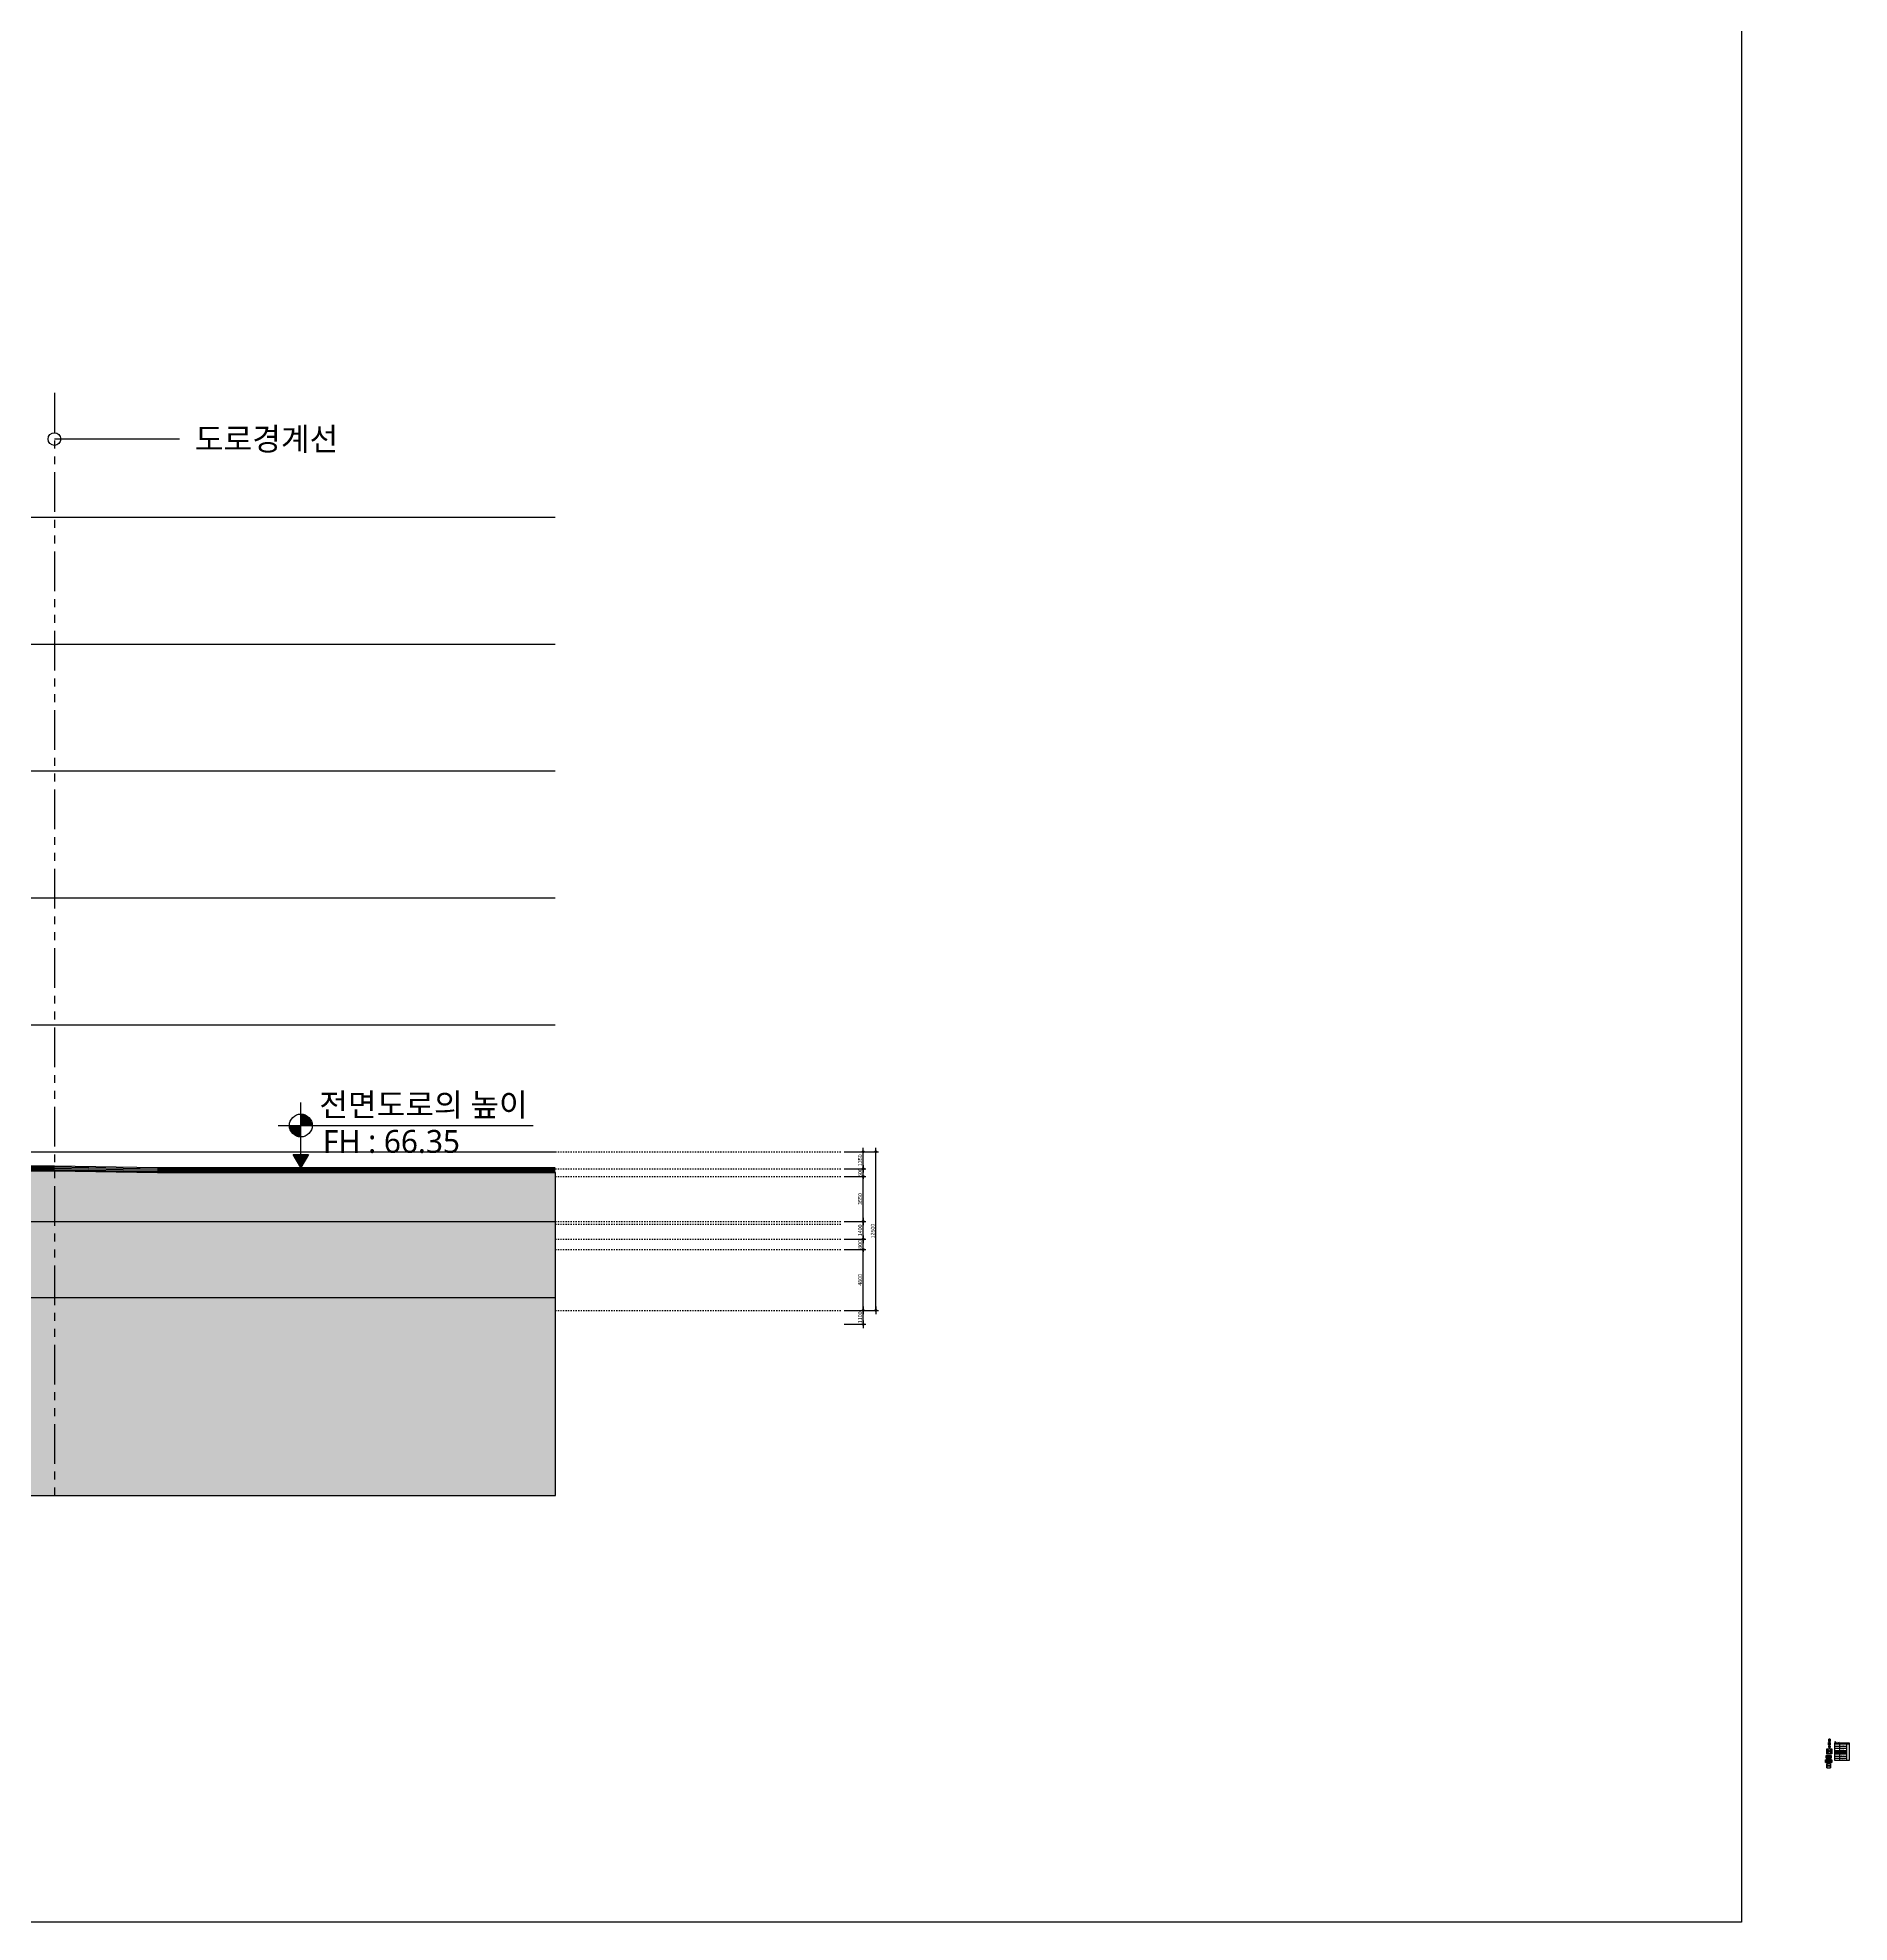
# Model space of a CAD drawing. Header units: millimetres. Extents: x 35054840 to 35483341, y -1288013 to -991013.
# Drawn here: x 35340609 to 35483341, y -1288013 to -1139513 of the extents above; entities that cross this region are included whole.
import ezdxf
from ezdxf.enums import TextEntityAlignment as Align

# ---------------------------------------------------------------- set-up
doc = ezdxf.new("R2010")
doc.units = ezdxf.units.MM
doc.header["$LTSCALE"] = 1000
doc.header["$MEASUREMENT"] = 0
doc.header["$PDSIZE"] = -10
for name, pattern in [('-HID', [2.5, 1.5, -1]), ('HIDDEN', [2, 1, -1]), ('PHANTOM2', [1.25, 0.625, -0.125, 0.125, -0.125, 0.125, -0.125])]:
    doc.linetypes.add(name, pattern=pattern)
doc.layers.get('0').update_dxf_attribs({"linetype": 'CONTINUOUS'})
doc.layers.get('Defpoints').update_dxf_attribs({"color": 161, "linetype": 'CONTINUOUS'})
for name, color, linetype in [('A0-000 XR 단면도$0$250', 250, 'CONTINUOUS'), ('cen', 1, 'CONTINUOUS'), ('h COLUMN', 3, 'CONTINUOUS'), ('KZ_횡단_계획선', 3, 'CONTINUOUS'), ('SASAC 도면번호', 6, 'CONTINUOUS'), ('STEEL', 5, 'CONTINUOUS'), ('stl', 3, 'CONTINUOUS'), ('SYM', 7, 'CONTINUOUS'), ('TEX', 4, 'CONTINUOUS'), ('TEXT', 3, 'CONTINUOUS'), ('TEXT(AXIS)', 2, 'CONTINUOUS'), ('TXT', 7, 'CONTINUOUS'), ('건축선 후퇴', 3, '-HID'), ('대지', 1, 'PHANTOM2')]:
    doc.layers.add(name, color=color, linetype=linetype)
doc.layers.add('FORM (LINE)', color=171, linetype='CONTINUOUS', plot=False)
doc.styles.add('CGS', font='cgse', dxfattribs={"bigfont": 'cgs'})
doc.styles.add('TE', font='malgun_0.ttf')
doc.styles.add('나눔바른고딕', font='NanumGothic.ttf')
doc.dimstyles.new('NDIM 1200', dxfattribs={"dimscale": 500, "dimtxt": 3, "dimasz": 1, "dimexe": 2, "dimexo": 2, "dimgap": 1, "dimtad": 1, "dimdec": 0, "dimdsep": 46, "dimtxsty": 'CGS', "dimblk": 'DOT0', "dimcen": 1, "dimdle": 8, "dimclrd": 2, "dimclre": 2, "dimclrt": 2, "dimadec": 0, "dimazin": 0, "dimtfac": 1, "dimtdec": 0, "dimtix": 1, "dimtmove": 2, "dimatfit": 3, "dimldrblk": 'DOT0', "dimfxl": 1, "dimtolj": 1, "dimtzin": 0, "dimlwd": -1, "dimlwe": -1, "dimarcsym": 0})

# ---------------------------------------------------------------- blocks, each defined once
blk = doc.blocks.new('DOT0')
blk.add_line((-3, 0), (3, 0))
at = {"color": 6}
blk.add_circle((0, 0), 0.75, dxfattribs=at)
blk = doc.blocks.new('*D71')
at = {"layer": 'Defpoints', "ltscale": 0.1, "transparency": 16777216}
for p, q in [((35404149, -1239793), (35405852, -1239793)), ((35405652, -1240793), (35405652, -1239893)), ((35404149, -1240893), (35405852, -1240893))]:
    blk.add_line(p, q, dxfattribs=at)
at = {"layer": 'Defpoints', "color": 0, "ltscale": 0.1, "transparency": 16777216}
for p in [(35403949, -1239793), (35405652, -1239793), (35403949, -1240893)]:
    blk.add_point(p, dxfattribs=at)
at = {"layer": 'Defpoints', "ltscale": 0.1, "transparency": 16777216, "xscale": 100, "yscale": 100, "zscale": 100}
for p, rotation in [((35405652, -1239793), 90), ((35405652, -1240893), 270)]:
    blk.add_blockref('DOT0', p, dxfattribs=dict(at, rotation=rotation))
at = {"layer": 'Defpoints', "ltscale": 0.1, "transparency": 16777216, "insert": (35405402, -1240343), "char_height": 300, "attachment_point": 5, "rotation": 90, "style": 'CGS'}
blk.add_mtext('\\A1;1100', dxfattribs=at)
blk = doc.blocks.new('*D72')
at = {"layer": 'Defpoints', "ltscale": 0.1, "transparency": 16777216}
for p, q in [((35404149, -1234993), (35405852, -1234993)), ((35405652, -1239693), (35405652, -1235093)), ((35404149, -1239793), (35405852, -1239793))]:
    blk.add_line(p, q, dxfattribs=at)
at = {"layer": 'Defpoints', "color": 0, "ltscale": 0.1, "transparency": 16777216}
for p in [(35403949, -1234993), (35405652, -1234993), (35403949, -1239793)]:
    blk.add_point(p, dxfattribs=at)
at = {"layer": 'Defpoints', "ltscale": 0.1, "transparency": 16777216, "xscale": 100, "yscale": 100, "zscale": 100}
for p, rotation in [((35405652, -1234993), 90), ((35405652, -1239793), 270)]:
    blk.add_blockref('DOT0', p, dxfattribs=dict(at, rotation=rotation))
at = {"layer": 'Defpoints', "ltscale": 0.1, "transparency": 16777216, "insert": (35405402, -1237393), "char_height": 300, "attachment_point": 5, "rotation": 90, "style": 'CGS'}
blk.add_mtext('\\A1;4800', dxfattribs=at)
blk = doc.blocks.new('*D73')
at = {"layer": 'Defpoints', "ltscale": 0.1, "transparency": 16777216}
for p, q in [((35405652, -1234093), (35405652, -1233993)), ((35404149, -1234193), (35405852, -1234193)), ((35404149, -1234993), (35405852, -1234993)), ((35405652, -1234993), (35405652, -1234193)), ((35405652, -1235093), (35405652, -1235193))]:
    blk.add_line(p, q, dxfattribs=at)
at = {"layer": 'Defpoints', "color": 0, "ltscale": 0.1, "transparency": 16777216}
for p in [(35403949, -1234193), (35403949, -1234993), (35405652, -1234193)]:
    blk.add_point(p, dxfattribs=at)
at = {"layer": 'Defpoints', "ltscale": 0.1, "transparency": 16777216, "xscale": 100, "yscale": 100, "zscale": 100}
for p, rotation in [((35405652, -1234193), 270), ((35405652, -1234993), 90)]:
    blk.add_blockref('DOT0', p, dxfattribs=dict(at, rotation=rotation))
at = {"layer": 'Defpoints', "ltscale": 0.1, "transparency": 16777216, "insert": (35405402, -1234593), "char_height": 300, "attachment_point": 5, "rotation": 90, "style": 'CGS'}
blk.add_mtext('\\A1;800', dxfattribs=at)
blk = doc.blocks.new('*D74')
at = {"layer": 'Defpoints', "ltscale": 0.1, "transparency": 16777216}
for p, q in [((35404149, -1232793), (35405852, -1232793)), ((35405652, -1234093), (35405652, -1232893)), ((35404149, -1234193), (35405852, -1234193))]:
    blk.add_line(p, q, dxfattribs=at)
at = {"layer": 'Defpoints', "color": 0, "ltscale": 0.1, "transparency": 16777216}
for p in [(35403949, -1232793), (35405652, -1232793), (35403949, -1234193)]:
    blk.add_point(p, dxfattribs=at)
at = {"layer": 'Defpoints', "ltscale": 0.1, "transparency": 16777216, "xscale": 100, "yscale": 100, "zscale": 100}
for p, rotation in [((35405652, -1232793), 90), ((35405652, -1234193), 270)]:
    blk.add_blockref('DOT0', p, dxfattribs=dict(at, rotation=rotation))
at = {"layer": 'Defpoints', "ltscale": 0.1, "transparency": 16777216, "insert": (35405402, -1233493), "char_height": 300, "attachment_point": 5, "rotation": 90, "style": 'CGS'}
blk.add_mtext('\\A1;1400', dxfattribs=at)
blk = doc.blocks.new('*D75')
at = {"layer": 'Defpoints', "ltscale": 0.1, "transparency": 16777216}
for p, q in [((35404149, -1229243), (35405852, -1229243)), ((35405652, -1232693), (35405652, -1229343)), ((35404149, -1232793), (35405852, -1232793))]:
    blk.add_line(p, q, dxfattribs=at)
at = {"layer": 'Defpoints', "color": 0, "ltscale": 0.1, "transparency": 16777216}
for p in [(35403949, -1229243), (35405652, -1229243), (35403949, -1232793)]:
    blk.add_point(p, dxfattribs=at)
at = {"layer": 'Defpoints', "ltscale": 0.1, "transparency": 16777216, "xscale": 100, "yscale": 100, "zscale": 100}
for p, rotation in [((35405652, -1229243), 90), ((35405652, -1232793), 270)]:
    blk.add_blockref('DOT0', p, dxfattribs=dict(at, rotation=rotation))
at = {"layer": 'Defpoints', "ltscale": 0.1, "transparency": 16777216, "insert": (35405402, -1231018), "char_height": 300, "attachment_point": 5, "rotation": 90, "style": 'CGS'}
blk.add_mtext('\\A1;3550', dxfattribs=at)
blk = doc.blocks.new('*D76')
at = {"layer": 'Defpoints', "ltscale": 0.1, "transparency": 16777216}
for p, q in [((35404149, -1228643), (35405852, -1228643)), ((35404149, -1229243), (35405852, -1229243)), ((35405652, -1228543), (35405652, -1228443)), ((35405652, -1229243), (35405652, -1228643)), ((35405652, -1229343), (35405652, -1229443))]:
    blk.add_line(p, q, dxfattribs=at)
at = {"layer": 'Defpoints', "color": 0, "ltscale": 0.1, "transparency": 16777216}
for p in [(35403949, -1228643), (35403949, -1229243), (35405652, -1228643)]:
    blk.add_point(p, dxfattribs=at)
at = {"layer": 'Defpoints', "ltscale": 0.1, "transparency": 16777216, "xscale": 100, "yscale": 100, "zscale": 100}
for p, rotation in [((35405652, -1228643), 270), ((35405652, -1229243), 90)]:
    blk.add_blockref('DOT0', p, dxfattribs=dict(at, rotation=rotation))
at = {"layer": 'Defpoints', "ltscale": 0.1, "transparency": 16777216, "insert": (35405402, -1228943), "char_height": 300, "attachment_point": 5, "rotation": 90, "style": 'CGS'}
blk.add_mtext('\\A1;600', dxfattribs=at)
blk = doc.blocks.new('*D77')
at = {"layer": 'Defpoints', "ltscale": 0.1, "transparency": 16777216}
for p, q in [((35404149, -1227293), (35405852, -1227293)), ((35405652, -1228543), (35405652, -1227393)), ((35404149, -1228643), (35405852, -1228643))]:
    blk.add_line(p, q, dxfattribs=at)
at = {"layer": 'Defpoints', "color": 0, "ltscale": 0.1, "transparency": 16777216}
for p in [(35403949, -1227293), (35405652, -1227293), (35403949, -1228643)]:
    blk.add_point(p, dxfattribs=at)
at = {"layer": 'Defpoints', "ltscale": 0.1, "transparency": 16777216, "xscale": 100, "yscale": 100, "zscale": 100}
for p, rotation in [((35405652, -1227293), 90), ((35405652, -1228643), 270)]:
    blk.add_blockref('DOT0', p, dxfattribs=dict(at, rotation=rotation))
at = {"layer": 'Defpoints', "ltscale": 0.1, "transparency": 16777216, "insert": (35405402, -1227968), "char_height": 300, "attachment_point": 5, "rotation": 90, "style": 'CGS'}
blk.add_mtext('\\A1;1350', dxfattribs=at)
blk = doc.blocks.new('*D78')
at = {"layer": 'Defpoints', "ltscale": 0.1, "transparency": 16777216}
for p, q in [((35404149, -1227293), (35406852, -1227293)), ((35406652, -1239693), (35406652, -1227393)), ((35404149, -1239793), (35406852, -1239793))]:
    blk.add_line(p, q, dxfattribs=at)
at = {"layer": 'Defpoints', "color": 0, "ltscale": 0.1, "transparency": 16777216}
for p in [(35403949, -1227293), (35406652, -1227293), (35403949, -1239793)]:
    blk.add_point(p, dxfattribs=at)
at = {"layer": 'Defpoints', "ltscale": 0.1, "transparency": 16777216, "xscale": 100, "yscale": 100, "zscale": 100}
for p, rotation in [((35406652, -1227293), 90), ((35406652, -1239793), 270)]:
    blk.add_blockref('DOT0', p, dxfattribs=dict(at, rotation=rotation))
at = {"layer": 'Defpoints', "ltscale": 0.1, "transparency": 16777216, "insert": (35406402, -1233543), "char_height": 300, "attachment_point": 5, "rotation": 90, "style": 'CGS'}
blk.add_mtext('\\A1;12500', dxfattribs=at)
blk = doc.blocks.new('sdfsgdfdfg')
at = {"layer": 'cen', "ltscale": 0.1}
for p, q in [((34590649, -327809), (34590649, -240916)), ((34607149, -327809), (34607149, -240916)), ((34618149, -327809), (34618149, -240916)), ((34629149, -327809), (34629149, -240916)), ((34640149, -327809), (34640149, -240916)), ((34651149, -327809), (34651149, -240916)), ((34667649, -327809), (34667649, -240916)), ((34678649, -327809), (34678649, -240916)), ((34695199, -327809), (34695199, -240916))]:
    blk.add_line(p, q, dxfattribs=at)
at = {"layer": 'cen', "ltscale": 5}
for p, q in [((34536435, -250709), (34739302, -250709)), ((34536435, -260709), (34739302, -260709)), ((34536435, -270709), (34739302, -270709)), ((34536435, -280709), (34739302, -280709)), ((34536435, -290709), (34739302, -290709)), ((34536435, -300709), (34739302, -300709)), ((34536435, -306209), (34739302, -306209)), ((34536435, -312209), (34739302, -312209))]:
    blk.add_line(p, q, dxfattribs=at)
at = {"layer": '건축선 후퇴'}
blk.add_line((34589304, -327809), (34589304, -240916), dxfattribs=at)
at = {"layer": '대지', "ltscale": 5}
for p, q in [((34577304, -240916), (34577304, -327809)), ((34699844, -240916), (34699844, -327809))]:
    blk.add_line(p, q, dxfattribs=at)
blk = doc.blocks.new('A$C58DA780F')
at = {"layer": 'SYM'}
h = blk.add_hatch(color=256, dxfattribs=at)
h.dxf.hatch_style = 1
h.paths.add_polyline_path([(600, 520), (1200, 520), (900, 0)])
for p, q in [((900, 0), (900, 2558)), ((0, 1658), (10054, 1658))]:
    blk.add_line(p, q, dxfattribs=at)
blk.add_lwpolyline([(600, 520), (1200, 520), (900, 0), (600, 520)], dxfattribs=at)
blk.add_circle((900, 1658), 450, dxfattribs=at)
for points in [[(900, 1208), (450, 1658), (821, 1215), (457, 1580)], [(821, 1215), (457, 1580), (744, 1235), (477, 1504)], [(744, 1235), (477, 1504), (670, 1271), (512, 1431)], [(1350, 1658), (900, 2108), (1343, 1737), (978, 2101)], [(1343, 1737), (978, 2101), (1323, 1814), (1054, 2081)], [(1323, 1814), (1054, 2081), (1287, 1888), (1127, 2046)], [(1287, 1888), (1127, 2046), (1246, 1947), (1189, 2003)], [(670, 1271), (512, 1431), (611, 1312), (555, 1369)]]:
    blk.add_solid(points, dxfattribs=at)
at = {"layer": 'SYM', "linetype": 'Continuous'}
for points in [[(450, 1658), (900, 1208), (900, 1658)], [(900, 2108), (900, 1658), (1350, 1658)]]:
    blk.add_solid(points, dxfattribs=at)
blk = doc.blocks.new('*U268')
at = {"layer": 'TEXT', "style": 'TE', "width": 0.8}
blk.add_attdef('H-100X50X5X7', text='', height=300, dxfattribs=at).set_placement((250, 37), align=Align.BOTTOM_LEFT)
blk = doc.blocks.new('*U269')
at = {"layer": 'TEXT', "style": 'TE', "width": 0.8}
blk.add_attdef('H-100X50X5X7', text='', height=300, dxfattribs=at).set_placement((250, 37), align=Align.BOTTOM_LEFT)
blk = doc.blocks.new('*U270')
at = {"layer": 'TEXT', "style": 'TE', "width": 0.8}
blk.add_attdef('H-100X50X5X7', text='', height=300, dxfattribs=at).set_placement((250, 37), align=Align.BOTTOM_LEFT)
blk = doc.blocks.new('*U273')
at = {"color": 0, "linetype": 'ByBlock'}
for p, q in [((75, 50), (-75, 50)), ((-75, 50), (-75, -50)), ((-71, 45), (71, 45)), ((-71, -45), (-71, 45)), ((71, 45), (71, -45)), ((75, -50), (75, 50)), ((-75, -50), (75, -50)), ((71, -45), (-71, -45))]:
    blk.add_line(p, q, dxfattribs=at)
at = {"layer": 'Defpoints'}
blk.add_point((0, 0), dxfattribs=at)
blk = doc.blocks.new('WC3')
at = {"layer": 'h COLUMN', "ltscale": 0.1}
for p, q in [((45, -70), (-45, 70)), ((45, 70), (-45, -70))]:
    blk.add_line(p, q, dxfattribs=at)
at = {"layer": 'h COLUMN', "ltscale": 0.1, "rotation": 90}
blk.add_blockref('*U273', (0, 0), dxfattribs=at)
at = {"layer": 'Defpoints', "style": 'TE'}
for s, width, p in [('WC3', 0.8, (-34, 25)), ('ㅁ-150x100x4.5', 0.5, (-77, -35))]:
    blk.add_text(s, height=30, dxfattribs=dict(at, width=width)).set_placement(p, align=Align.MIDDLE_LEFT)
blk = doc.blocks.new('WC10')
at = {"color": 3}
blk.add_lwpolyline([(179, 200), (200, 200), (200, -200), (179, -200), (179, -6), (-179, -6), (-179, -200), (-200, -200), (-200, 200), (-179, 200), (-179, 6), (179, 6)], close=True, dxfattribs=at)
at = {"layer": 'Defpoints', "ltscale": 10000}
for p, q in [((200, -200), (-200, 200)), ((-200, -200), (200, 200))]:
    blk.add_line(p, q, dxfattribs=at)
blk.add_lwpolyline([(-200, 200), (200, 200), (200, -200), (-200, -200)], close=True, dxfattribs=at)
at = {"layer": 'Defpoints', "style": 'TE'}
for s, width, p in [('WC10', 0.8, (-87, 54)), ('H-400x400x13x21', 0.5, (-159, -59))]:
    blk.add_text(s, height=60, dxfattribs=dict(at, width=width)).set_placement(p, align=Align.MIDDLE_LEFT)
blk = doc.blocks.new('*U271')
at = {"color": 0, "linetype": 'ByBlock'}
for p, q in [((100, 50), (-100, 50)), ((-100, 50), (-100, -50)), ((-96, 45), (96, 45)), ((-96, -45), (-96, 45)), ((96, 45), (96, -45)), ((100, -50), (100, 50)), ((-100, -50), (100, -50)), ((96, -45), (-96, -45))]:
    blk.add_line(p, q, dxfattribs=at)
at = {"layer": 'Defpoints'}
blk.add_point((0, 0), dxfattribs=at)
blk = doc.blocks.new('WC1')
at = {"layer": 'h COLUMN', "ltscale": 0.1}
for p, q in [((45, -96), (-45, 96)), ((45, 96), (-45, -96))]:
    blk.add_line(p, q, dxfattribs=at)
at = {"layer": 'h COLUMN', "ltscale": 0.1, "rotation": 90}
blk.add_blockref('*U271', (0, 0), dxfattribs=at)
at = {"layer": 'Defpoints', "style": 'TE'}
for s, width, p in [('WC1', 0.8, (-34, 25)), ('ㅁ-200x100x4.5', 0.5, (-77, -35))]:
    blk.add_text(s, height=30, dxfattribs=dict(at, width=width)).set_placement(p, align=Align.MIDDLE_LEFT)
blk = doc.blocks.new('*U272')
at = {"color": 0, "linetype": 'ByBlock'}
for p, q in [((100, 75), (-100, 75)), ((-100, 75), (-100, -75)), ((-95, 70), (95, 70)), ((-95, -70), (-95, 70)), ((95, 70), (95, -70)), ((100, -75), (100, 75)), ((-100, -75), (100, -75)), ((95, -70), (-95, -70))]:
    blk.add_line(p, q, dxfattribs=at)
at = {"layer": 'Defpoints'}
blk.add_point((0, 0), dxfattribs=at)
blk = doc.blocks.new('WC2')
at = {"layer": 'h COLUMN', "ltscale": 0.1}
for p, q in [((70, -95), (-70, 95)), ((70, 95), (-70, -95))]:
    blk.add_line(p, q, dxfattribs=at)
at = {"layer": 'h COLUMN', "ltscale": 0.1, "rotation": 90}
blk.add_blockref('*U272', (0, 0), dxfattribs=at)
at = {"layer": 'Defpoints', "style": 'TE'}
for s, width, p in [('WC2', 0.8, (-34, 19)), ('ㅁ-200x150x4.5', 0.5, (-73, -24))]:
    blk.add_text(s, height=30, dxfattribs=dict(at, width=width)).set_placement(p, align=Align.MIDDLE_LEFT)
blk = doc.blocks.new('*U275')
at = {"layer": 'Defpoints'}
for p, q in [((-99.5, 187), (-99.5, -187)), ((-3.5, 0), (3.5, 0)), ((99.5, -187), (99.5, 187))]:
    blk.add_line(p, q, dxfattribs=at)
at = {"layer": 'STEEL', "color": 0, "linetype": 'ByBlock', "ltscale": 0.5}
for p, q in [((-3.5, 187), (-99.5, 187)), ((-3.5, -187), (-3.5, 187)), ((99.5, 187), (3.5, 187)), ((3.5, 187), (3.5, -187)), ((-99.5, -187), (-3.5, -187)), ((3.5, -187), (99.5, -187))]:
    blk.add_line(p, q, dxfattribs=at)
for points in [[(-99.5, 187), (-99.5, 198), (99.5, 198), (99.5, 187)], [(99.5, -187), (99.5, -198), (-99.5, -198), (-99.5, -187)]]:
    blk.add_lwpolyline(points, dxfattribs=at)
blk = doc.blocks.new('WB1')
at = {"layer": 'stl', "rotation": 90}
blk.add_blockref('*U275', (0, 0), dxfattribs=at)
at = {"layer": 'Defpoints', "style": 'TE'}
for s, width, p in [('WB1:H-396x199x7x11', 0.4, (2, 49)), ('(90˚ 눕혀서 시공)', 0.5, (2, -50))]:
    blk.add_text(s, height=60, dxfattribs=dict(at, width=width)).set_placement(p, align=Align.MIDDLE_CENTER)
blk = doc.blocks.new('*U277')
at = {"layer": 'Defpoints'}
for p, q in [((-99.5, 234), (-99.5, -234)), ((-4.5, 0), (4.5, 0)), ((99.5, -234), (99.5, 234))]:
    blk.add_line(p, q, dxfattribs=at)
at = {"layer": 'STEEL', "color": 0, "linetype": 'ByBlock', "ltscale": 0.5}
for p, q in [((-4.5, 234), (-99.5, 234)), ((-4.5, -234), (-4.5, 234)), ((99.5, 234), (4.5, 234)), ((4.5, 234), (4.5, -234)), ((-99.5, -234), (-4.5, -234)), ((4.5, -234), (99.5, -234))]:
    blk.add_line(p, q, dxfattribs=at)
for points in [[(-99.5, 234), (-99.5, 248), (99.5, 248), (99.5, 234)], [(99.5, -234), (99.5, -248), (-99.5, -248), (-99.5, -234)]]:
    blk.add_lwpolyline(points, dxfattribs=at)
blk = doc.blocks.new('WB2')
at = {"layer": 'stl', "rotation": 90}
blk.add_blockref('*U277', (0, 0), dxfattribs=at)
at = {"layer": 'Defpoints', "style": 'TE'}
for s, width, p in [('WB2:H-496x199x9x14', 0.4, (2, 49)), ('(90˚ 눕혀서 시공)', 0.5, (2, -55))]:
    blk.add_text(s, height=60, dxfattribs=dict(at, width=width)).set_placement(p, align=Align.MIDDLE_CENTER)
blk = doc.blocks.new('*U276')
at = {"layer": 'Defpoints'}
for p, q in [((-150, 135), (-150, -135)), ((-5, 0), (5, 0)), ((150, -135), (150, 135))]:
    blk.add_line(p, q, dxfattribs=at)
at = {"layer": 'STEEL', "color": 0, "linetype": 'ByBlock', "ltscale": 0.5}
for p, q in [((-5, 135), (-150, 135)), ((-5, -135), (-5, 135)), ((150, 135), (5, 135)), ((5, 135), (5, -135)), ((-150, -135), (-5, -135)), ((5, -135), (150, -135))]:
    blk.add_line(p, q, dxfattribs=at)
for points in [[(-150, 135), (-150, 150), (150, 150), (150, 135)], [(150, -135), (150, -150), (-150, -150), (-150, -135)]]:
    blk.add_lwpolyline(points, dxfattribs=at)
blk = doc.blocks.new('WB3')
at = {"layer": 'stl', "rotation": 90}
blk.add_blockref('*U276', (0, 0), dxfattribs=at)
at = {"layer": 'Defpoints', "style": 'TE'}
for s, width, p in [('WB3:H-300x300x10x15', 0.4, (2, 49)), ('(90˚ 눕혀서 시공)', 0.5, (2, -55))]:
    blk.add_text(s, height=60, dxfattribs=dict(at, width=width)).set_placement(p, align=Align.MIDDLE_CENTER)

msp = doc.modelspace()

# ---------------------------------------------------------------- hatches: boundary and pattern name
at = {"layer": 'A0-000 XR 단면도$0$250', "ltscale": 0.5}
h = msp.add_hatch(dxfattribs=at)
h.set_pattern_fill('DOTS', color=256, scale=10000)
h.paths.add_polyline_path([(35365540.7, -1228943), (35350034.8, -1228943), (35341932.6, -1228793), (35338216.3, -1228793), (35338216.3, -1228593), (35338186.3, -1228593), (35338186.3, -1241343), (35332186.3, -1241343), (35332186.3, -1239843), (35323186.3, -1239843), (35323186.3, -1241043), (35318286.3, -1241043), (35318286.3, -1239643), (35312361.3, -1239643), (35312361.3, -1241043), (35307561.3, -1241043), (35307561.3, -1239643), (35295636.3, -1239643), (35295636.3, -1241043), (35290836.3, -1241043), (35290836.3, -1239643), (35284486.3, -1239643), (35284486.3, -1241043), (35279986.3, -1241043), (35279986.3, -1239643), (35273486.3, -1239643), (35273486.3, -1241043), (35268986.3, -1241043), (35268986.3, -1239643), (35262486.3, -1239643), (35262486.3, -1241743), (35257986.3, -1241743), (35257986.3, -1240343), (35251686.3, -1240343), (35251686.3, -1242043), (35246786.3, -1242043), (35246786.3, -1240343), (35235761.3, -1240343), (35235761.3, -1241743), (35229561.3, -1241743), (35229561.3, -1240043), (35233486.3, -1240043), (35233486.3, -1239893), (35229561.3, -1239893), (35219391.1, -1240983), (35178527, -1240983), (35178527, -1254393), (35381393.9, -1254393), (35381388.6, -1228943)])

# ---------------------------------------------------------------- linework, layer by layer
at = {"ltscale": 0.1, "elevation": 1}
for points in [[(35337946.3, -1228493), (35341935.4, -1228493), (35350037.6, -1228643), (35365540.7, -1228643), (35381388.6, -1228643)], [(35338216.3, -1228593), (35341934.4, -1228593), (35350036.7, -1228743), (35365540.7, -1228743), (35381388.6, -1228743)], [(35338216.3, -1228693), (35341933.5, -1228693), (35350035.7, -1228843), (35365540.7, -1228843), (35381388.6, -1228843)], [(35338216.3, -1228793), (35341932.6, -1228793), (35350034.8, -1228943), (35365540.7, -1228943), (35381388.6, -1228943)]]:
    msp.add_lwpolyline(points, dxfattribs=at)
at = {"layer": 'Defpoints', "color": 251, "linetype": 'HIDDEN', "ltscale": 0.1, "elevation": 1}
for points in [[(35381388.6, -1227293), (35403948.9, -1227293)], [(35381388.6, -1228643), (35403948.9, -1228643)], [(35381388.6, -1229243), (35403948.9, -1229243)], [(35381388.6, -1232793), (35403948.9, -1232793)], [(35381388.6, -1232993), (35403948.9, -1232993)], [(35381388.6, -1234193), (35403948.9, -1234193)], [(35381388.6, -1234993), (35403948.9, -1234993)], [(35381388.6, -1239793), (35403948.9, -1239793)]]:
    msp.add_lwpolyline(points, dxfattribs=at)
at = {"layer": 'Defpoints', "elevation": 1}
msp.add_lwpolyline([(35178527, -1254393), (35381393.9, -1254393), (35381393.9, -1228943), (35350034.8, -1228943), (35341932.6, -1228793), (35338186.3, -1228793)], dxfattribs=at)
at = {"layer": 'FORM (LINE)'}
msp.add_lwpolyline([(35054839.6, -991013), (35474839.6, -991013), (35474839.6, -1288013), (35054839.6, -1288013)], close=True, dxfattribs=at)
at = {"layer": 'KZ_횡단_계획선'}
msp.add_line((35365540.7, -1228543, 0), (35381388.6, -1228543, 0), dxfattribs=at)
msp.add_lwpolyline([(35337686.3, -1228393), (35341936.3, -1228393), (35350038.5, -1228543), (35365540.7, -1228543)], dxfattribs=at)
at = {"layer": 'TEX', "color": 3}
for p, q in [((35482200.6, -1273952.5), (35483341.2, -1273952.5)), ((35482581.8, -1273865), (35482581.8, -1275265)), ((35483110, -1273865), (35483110, -1275265))]:
    msp.add_line(p, q, dxfattribs=at)
at = {"layer": 'TEX', "color": 4}
for p, q in [((35482200.6, -1274127.5), (35483110, -1274127.5)), ((35482200.6, -1274302.5), (35483110, -1274302.5)), ((35482200.6, -1274477.5), (35483110, -1274477.5)), ((35482200.6, -1274565), (35483110, -1274565)), ((35482200.6, -1274652.5), (35483110, -1274652.5)), ((35482200.6, -1274740), (35483110, -1274740)), ((35482200.6, -1274915), (35483110, -1274915)), ((35482200.6, -1275090), (35483110, -1275090))]:
    msp.add_line(p, q, dxfattribs=at)
at = {"layer": 'TEX', "color": 3}
msp.add_lwpolyline([(35483341.2, -1275265), (35482200.6, -1275265), (35482200.6, -1273865), (35483341.2, -1273865), (35483341.2, -1275265)], dxfattribs=at)
at = {"layer": 'TEXT'}
msp.add_lwpolyline([(35482200.6, -1273823.3), (35482242.3, -1273823.3), (35482242.3, -1273781.6), (35482200.6, -1273781.6)], close=True, dxfattribs=at)
msp.add_solid([(35482200.6, -1273823.3), (35482242.3, -1273823.3), (35482200.6, -1273781.6), (35482242.3, -1273781.6)], dxfattribs=at)
at = {"layer": 'TXT', "color": 6, "ltscale": 0.1}
msp.add_line((35351788.6, -1171138.2, 1), (35341931, -1171138.2, 1), dxfattribs=at)
msp.add_circle((35341931, -1171138.2, 1), 500, dxfattribs=at)

# ---------------------------------------------------------------- block references
for name, p in [('sdfsgdfdfg', (642087, -926584.2, 1)), ('WC2', (35481768.8, -1273935.9)), ('WC1', (35481781.6, -1273676.9)), ('WC3', (35481781.6, -1274172))]:
    msp.add_blockref(name, p)
at = {"xscale": 2, "yscale": 2, "zscale": 2}
msp.add_blockref('A$C58DA780F', (35359542.1, -1228543, 0), dxfattribs=at)
at = {"ltscale": 0.1}
msp.add_blockref('WC10', (35481764.7, -1274532.1), dxfattribs=at)
at = {"layer": 'SASAC 도면번호'}
for name, p in [('WB2', (35481715.2, -1275314.8)), ('WB1', (35481715.2, -1274967.5)), ('WB3', (35481715.2, -1275682.5))]:
    msp.add_blockref(name, p, dxfattribs=at)
at = {"layer": 'TEXT', "xscale": 0.125, "yscale": 0.125, "zscale": 0.125}
for name, p, values in [('*U270', (35482655.6, -1274825.9), {'H-100X50X5X7': 'H-396x199x7x11'}), ('*U269', (35482658.4, -1275000.9), {'H-100X50X5X7': 'H-496x199x9x14'}), ('*U268', (35482658.4, -1275175.9), {'H-100X50X5X7': 'H-300x300x10x15'})]:
    msp.add_blockref(name, p, dxfattribs=at).add_auto_attribs(values)

# ---------------------------------------------------------------- texts
at = {"layer": 'TEXT'}
for s, height, style, p in [('도로경계선', 1800, '나눔바른고딕', (35352995.7, -1171138.2, 1)), ('부재 일람표', 43.75, 'TE', (35482265.4, -1273801.4))]:
    msp.add_text(s, height=height, dxfattribs=dict(at, style=style)).set_placement(p, align=Align.MIDDLE_LEFT)
at = {"layer": 'TEXT', "style": 'TE', "width": 0.8}
for s, p in [('WC1', (35482219.3, -1274000.3)), ('SM355', (35483163.5, -1274000.3)), ('WC2', (35482219.3, -1274175.3)), ('WC3', (35482219.3, -1274350.3)), ('WC10', (35482219.3, -1274525.3)), ('WB1', (35482219.3, -1274787.8)), ('WB2', (35482219.3, -1274962.8)), ('WB3', (35482219.3, -1275137.8))]:
    msp.add_text(s, height=37.5, dxfattribs=at).set_placement(p, align=Align.MIDDLE_LEFT)
for s, height, p in [('부 재 명', 31.25, (35482394.3, -1273910.1)), ('@3,670 이내 배치', 37.5, (35482845.9, -1274090)), ('ㅁ-200x100x4.5', 37.5, (35482845.9, -1274002.5)), ('크  기', 31.25, (35482845.9, -1273910.1)), ('비  고', 31.25, (35483228.3, -1273910.1)), ('H-400x400x13x21', 37.5, (35482845.9, -1274527.5)), ('@3,670 이내 배치', 37.5, (35482845.9, -1274265)), ('@2,600 이내 배치', 37.5, (35482845.9, -1274440)), ('(90˚ 눕혀서 시공)', 37.5, (35482845.9, -1274877.5)), ('(90˚ 눕혀서 시공)', 37.5, (35482845.9, -1275052.5)), ('(90˚ 눕혀서 시공)', 37.5, (35482845.9, -1275227.5)), ('ㅁ-200x150x4.5', 37.5, (35482845.9, -1274177.5)), ('ㅁ-150x100x4.5', 37.5, (35482845.9, -1274352.5))]:
    msp.add_text(s, height=height, dxfattribs=at).set_placement(p, align=Align.MIDDLE_CENTER)
at = {"layer": 'TEXT(AXIS)', "style": '나눔바른고딕'}
for s, p in [('전면도로의 높이', (35362798, -1224495.1, 0)), ('FH : 66.35', (35363082.6, -1227381.6, 0))]:
    msp.add_text(s, height=1800, dxfattribs=at).set_placement(p)

# ---------------------------------------------------------------- dimensions: what is measured, and where the dimension line sits
at = {"layer": 'Defpoints', "ltscale": 0.1}
for base, p1, p2, picture, middle in [((35405651.7, -1227293, 1), (35403948.9, -1228643, 1), (35403948.9, -1227293, 1), '*D77', (35405401.7, -1227968, 1)), ((35406651.7, -1227293, 1), (35403948.9, -1239793, 1), (35403948.9, -1227293, 1), '*D78', (35406401.7, -1233543, 1)), ((35405651.7, -1228643, 1), (35403948.9, -1229243, 1), (35403948.9, -1228643, 1), '*D76', (35405401.7, -1228943, 1)), ((35405651.7, -1229243, 1), (35403948.9, -1232793, 1), (35403948.9, -1229243, 1), '*D75', (35405401.7, -1231018, 1)), ((35405651.7, -1232793, 1), (35403948.9, -1234193, 1), (35403948.9, -1232793, 1), '*D74', (35405401.7, -1233493, 1)), ((35405651.7, -1234193, 1), (35403948.9, -1234993, 1), (35403948.9, -1234193, 1), '*D73', (35405401.7, -1234593, 1)), ((35405651.7, -1234993, 1), (35403948.9, -1239793, 1), (35403948.9, -1234993, 1), '*D72', (35405401.7, -1237393, 1)), ((35405651.7, -1239793, 1), (35403948.9, -1240893, 1), (35403948.9, -1239793, 1), '*D71', (35405401.7, -1240343, 1))]:
    dim = msp.add_linear_dim(base=base, p1=p1, p2=p2, angle=90, dimstyle='NDIM 1200', override={"dimscale": 100, "dimclrd": 256, "dimclre": 256, "dimclrt": 256}, dxfattribs=at)
    dim.commit()
    dim.dimension.update_dxf_attribs({"geometry": picture, "text_midpoint": middle})

doc.saveas('drawing.dxf')
